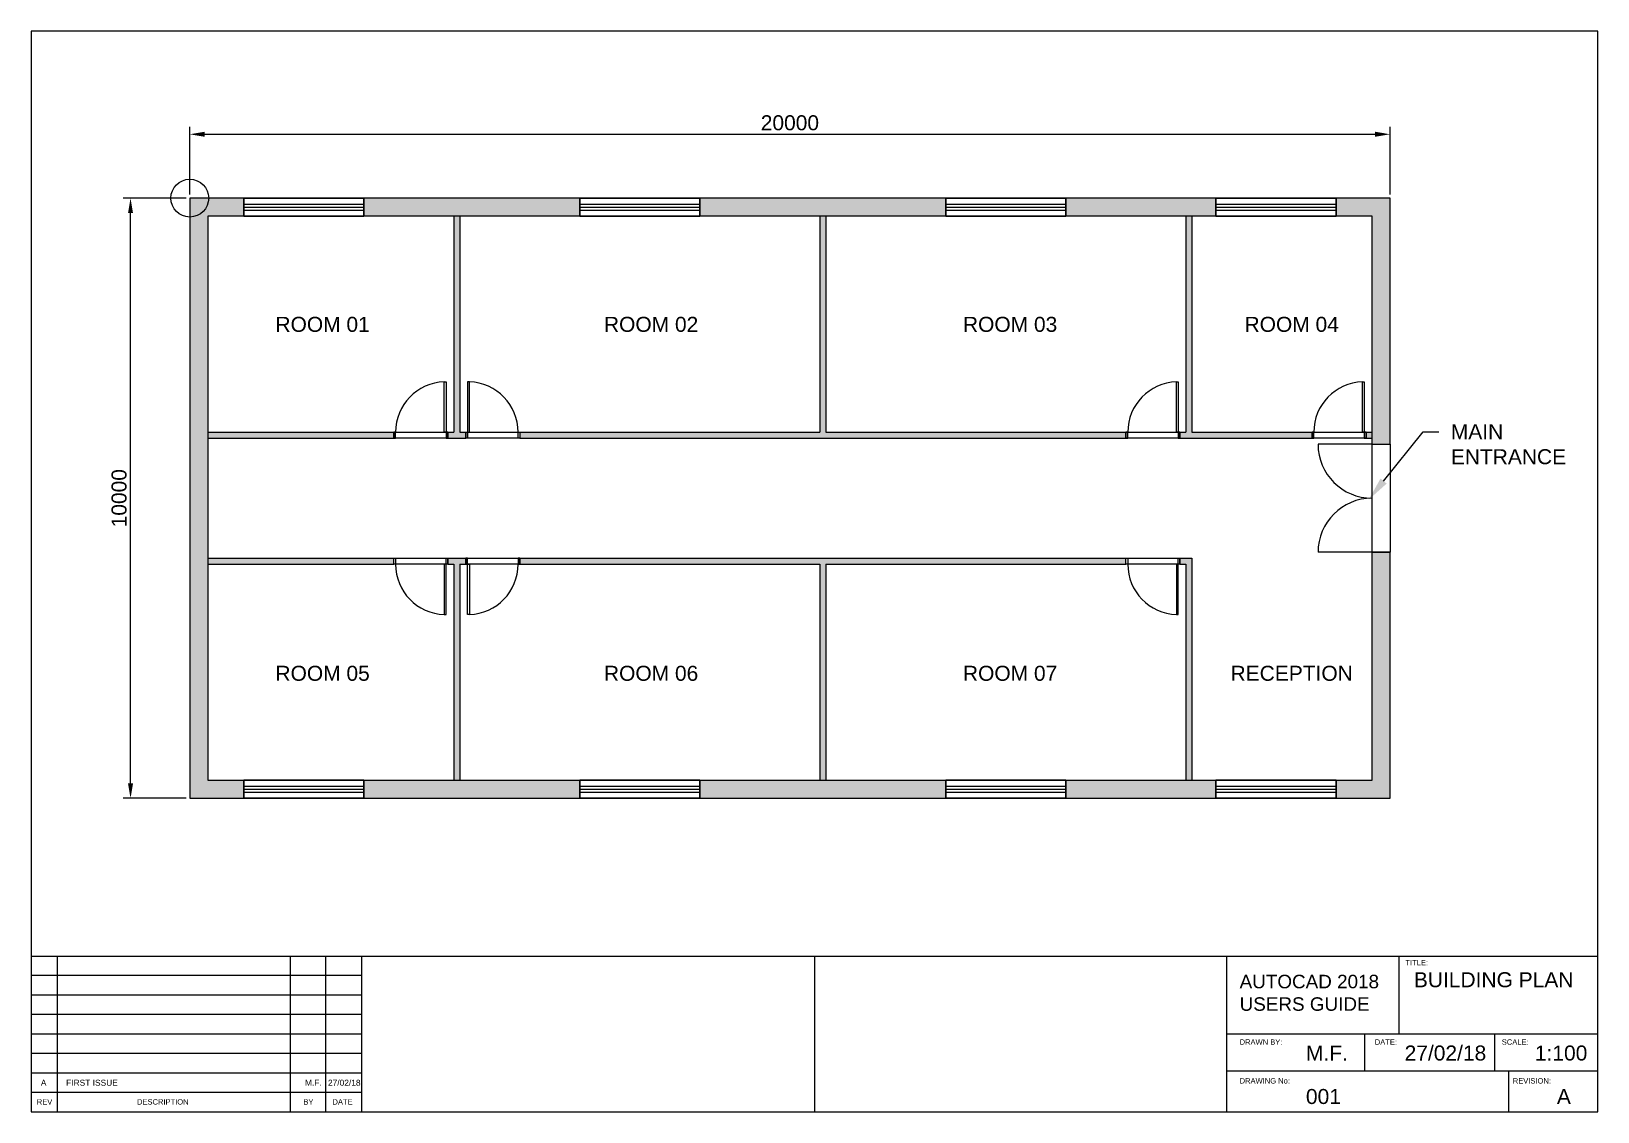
# Paper-space layout 'Main Layout' of a CAD drawing. Header units: millimetres. Extents: x 0 to 261, y 0 to 180.
# The model-space entities are those that its viewports show. They can reach past a viewport. Long polylines and large blocks are cut down to what shows.
import ezdxf
from ezdxf import colors
from ezdxf.entities.mleader import LeaderData, LeaderLine
from ezdxf.enums import TextEntityAlignment as Align
from ezdxf.math import Vec2, Vec3

# ---------------------------------------------------------------- set-up
doc = ezdxf.new("R2010")
doc.units = ezdxf.units.MM
for name, color, linetype in [('Doors', 150, 'Continuous'), ('ExternalWalls', 7, 'Continuous'), ('Hatch', 252, 'Continuous'), ('InternalWalls', 7, 'Continuous'), ('Titleblock', 7, 'Continuous'), ('Windows', 92, 'Continuous')]:
    doc.layers.add(name, color=color, linetype=linetype)
doc.styles.get("Standard").update_dxf_attribs({"font": 'arial.ttf'})
doc.dimstyles.new('ISO-25', dxfattribs={"dimtxt": 2.5, "dimasz": 2.5, "dimexe": 1.25, "dimexo": 0.625, "dimtad": 1, "dimtxsty": 'Standard', "dimcen": 2.5, "dimadec": 0, "dimazin": 0, "dimtfac": 1, "dimtmove": 0, "dimatfit": 3, "dimfxl": 1, "dimarcsym": 0})

# ---------------------------------------------------------------- blocks, each defined once
blk = doc.blocks.new('Titleblock01')
blk.add_lwpolyline([(253.18, 28.76), (253.18, 14.38)])
at = {"layer": 'Titleblock'}
for p, q in [((0, 28.76), (290, 28.76)), ((145, 28.76), (145, 0)), ((221.31, 28.76), (221.31, 0)), ((0, 25.26), (61.12, 25.26)), ((0, 21.65), (61.12, 21.65)), ((0, 18.04), (61.12, 18.04)), ((0, 14.43), (61.12, 14.43)), ((0, 10.82), (61.12, 10.82)), ((0, 7.22), (61.12, 7.22)), ((221.31, 7.54), (221.31, 0)), ((273.49, 7.54), (273.49, 0)), ((0, 3.61), (61.12, 3.61)), ((0, 0), (290, 0))]:
    blk.add_line(p, q, dxfattribs=at)
blk.add_lwpolyline([(0, 0), (290, 0), (290, 200), (0, 200)], close=True, dxfattribs=at)
for points in [[(0, 28.76), (0, 0)], [(4.79, 28.76), (4.79, 0)], [(47.93, 28.76), (47.93, 0)], [(54.44, 28.76), (54.44, 0)], [(61.12, 28.76), (61.12, 0)], [(221.31, 14.38), (290, 14.38)], [(221.31, 14.38), (221.31, 7.54)], [(246.86, 14.38), (246.86, 7.54)], [(270.92, 14.38), (270.92, 7.54)], [(221.31, 7.54), (290, 7.54)]]:
    blk.add_lwpolyline(points, dxfattribs=at)
at = {"layer": 'Titleblock', "attachment_point": 1}
for s, insert, char_height in [('TITLE:', (254.4, 28.08), 1), ('AUTOCAD 2018 USERS GUIDE', (223.71, 25.34), 2.5), ('DRAWN BY:', (223.71, 13.39), 1), ('DATE:', (248.73, 13.39), 1), ('SCALE:', (272.25, 13.39), 1), ('DRAWING No:', (223.71, 6.21), 1), ('REVISION:', (274.28, 6.21), 1), ('REV', (1.01, 2.31), 1), ('DESCRIPTION', (19.57, 2.31), 1), ('BY', (50.37, 2.31), 1), ('DATE', (55.76, 2.31), 1)]:
    blk.add_mtext_dynamic_manual_height_columns(s, width=29.7247, gutter_width=12.5, heights=[0], dxfattribs=dict(at, insert=insert, char_height=char_height))
blk = doc.blocks.new('*D5')
at = {"layer": 'Defpoints', "color": 0, "transparency": 16777216}
for p in [(226.4, 162.85), (26.4, 152.21), (226.4, 152.21)]:
    blk.add_point(p, dxfattribs=at)
at = {"layer": 'Titleblock', "color": 0, "lineweight": -2, "transparency": 16777216}
for p, q in [((26.4, 152.83), (26.4, 164.1)), ((28.9, 162.85), (223.9, 162.85)), ((226.4, 152.83), (226.4, 164.1))]:
    blk.add_line(p, q, dxfattribs=at)
at = {"layer": 'Titleblock', "color": 0, "transparency": 16777216}
for points in [[(28.9, 163.27), (28.9, 162.43), (26.4, 162.85)], [(223.9, 163.27), (223.9, 162.43), (226.4, 162.85)]]:
    blk.add_solid(points, dxfattribs=at)
at = {"layer": 'Titleblock', "color": 0, "transparency": 16777216, "insert": (126.4, 164.75), "char_height": 2.5, "attachment_point": 5}
blk.add_mtext('20000', dxfattribs=at)
blk = doc.blocks.new('*D6')
at = {"layer": 'Defpoints', "color": 0, "transparency": 16777216}
for p in [(16.53, 152.21), (26.4, 152.21), (26.4, 52.21)]:
    blk.add_point(p, dxfattribs=at)
at = {"layer": 'Titleblock', "color": 0, "lineweight": -2, "transparency": 16777216}
for p, q in [((25.78, 152.21), (15.28, 152.21)), ((16.53, 54.71), (16.53, 149.71)), ((25.78, 52.21), (15.28, 52.21))]:
    blk.add_line(p, q, dxfattribs=at)
at = {"layer": 'Titleblock', "color": 0, "transparency": 16777216}
for points in [[(16.11, 149.71), (16.95, 149.71), (16.53, 152.21)], [(16.11, 54.71), (16.95, 54.71), (16.53, 52.21)]]:
    blk.add_solid(points, dxfattribs=at)
at = {"layer": 'Titleblock', "color": 0, "transparency": 16777216, "insert": (14.63, 102.21), "char_height": 2.5, "attachment_point": 5, "rotation": 90}
blk.add_mtext('10000', dxfattribs=at)
blk = doc.blocks.new('Window01')
at = {"layer": 'Windows'}
for points in [[(0, 300), (0, 0)], [(2000, 300), (2000, 0)], [(0, 200), (2000, 200)], [(0, 150), (2000, 150)], [(0, 100), (2000, 100)]]:
    blk.add_lwpolyline(points, dxfattribs=at)
blk.add_lwpolyline([(0, 0), (2000, 0), (2000, 300), (0, 300)], close=True, dxfattribs=at)
blk = doc.blocks.new('*U80')
at = {"layer": 'Doors'}
for points in [[(870, 100), (841, 100), (841, 940), (870, 940)], [(30, 100), (0, 100), (0, 0), (30, 0)], [(900, 100), (870, 100), (870, 0), (900, 0)]]:
    blk.add_lwpolyline(points, close=True, dxfattribs=at)
blk.add_arc((870, 100), 840, 91.9845, 180, dxfattribs=at)
blk = doc.blocks.new('*U81')
at = {"layer": 'Doors'}
for points in [[(30, 100), (59, 100), (59, 940), (30, 940)], [(0, 100), (30, 100), (30, 0), (0, 0)], [(870, 100), (900, 100), (900, 0), (870, 0)]]:
    blk.add_lwpolyline(points, close=True, dxfattribs=at)
blk.add_arc((30, 100), 840, 0, 88.0155, dxfattribs=at)
blk = doc.blocks.new('*U82')
at = {"layer": 'Doors'}
for points in [[(30, 0), (0, 0), (0, 100), (30, 100)], [(870, 0), (841, 0), (841, -840), (870, -840)], [(900, 0), (870, 0), (870, 100), (900, 100)]]:
    blk.add_lwpolyline(points, close=True, dxfattribs=at)
blk.add_arc((870, 0), 840, 180, 268.0155, dxfattribs=at)
blk = doc.blocks.new('*U83')
at = {"layer": 'Doors'}
for points in [[(0, 0), (30, 0), (30, 100), (0, 100)], [(30, 0), (59, 0), (59, -840), (30, -840)], [(870, 0), (900, 0), (900, 100), (870, 100)]]:
    blk.add_lwpolyline(points, close=True, dxfattribs=at)
blk.add_arc((30, 0), 840, 271.9845, 0, dxfattribs=at)

msp = doc.modelspace()

# ---------------------------------------------------------------- hatches: boundary and pattern name
at = {"layer": 'Hatch'}
h = msp.add_hatch(color=256, dxfattribs=at)
h.dxf.hatch_style = 1
h.paths.add_polyline_path([(300, 9700), (900, 9700), (900, 10000), (0, 10000), (0, 0), (900, 0), (900, 300), (300, 300)])
h.paths.add_polyline_path([(6500, 10000), (2900, 10000), (2900, 9700), (6500, 9700)])
h.paths.add_polyline_path([(12600, 10000), (8500, 10000), (8500, 9700), (12600, 9700)])
h.paths.add_polyline_path([(17100, 10000), (14600, 10000), (14600, 9700), (17100, 9700)])
h.paths.add_polyline_path([(20000, 10000), (19100, 10000), (19100, 9700), (19700, 9700), (19700, 5900), (20000, 5900)])
h.paths.add_polyline_path([(20000, 4100), (19700, 4100), (19700, 300), (19100, 300), (19100, 0), (20000, 0)])
h.paths.add_polyline_path([(17100, 300), (14600, 300), (14600, 0), (17100, 0)])
h.paths.add_polyline_path([(12600, 300), (8500, 300), (8500, 0), (12600, 0)])
h.paths.add_polyline_path([(6500, 300), (2900, 300), (2900, 0), (6500, 0)])
h = msp.add_hatch(color=256, dxfattribs=at)
h.dxf.hatch_style = 1
h.paths.add_polyline_path([(4500, 9700), (4400, 9700), (4400, 6100), (4300, 6100), (4300, 6000), (4600, 6000), (4600, 6100), (4500, 6100)])
h.paths.add_polyline_path([(3400, 6100), (300, 6100), (300, 6000), (3400, 6000)])
h.paths.add_polyline_path([(3400, 4000), (300, 4000), (300, 3900), (3400, 3900)])
h.paths.add_polyline_path([(4600, 4000), (4300, 4000), (4300, 3900), (4400, 3900), (4400, 300), (4500, 300), (4500, 3900), (4600, 3900)])
h.paths.add_polyline_path([(15600, 4000), (5500, 4000), (5500, 3900), (10500, 3900), (10500, 300), (10600, 300), (10600, 3900), (15600, 3900)])
h.paths.add_polyline_path([(15600, 6100), (10600, 6100), (10600, 9700), (10500, 9700), (10500, 6100), (5500, 6100), (5500, 6000), (15600, 6000)])
h.paths.add_polyline_path([(16700, 4000), (16500, 4000), (16500, 3900), (16600, 3900), (16600, 300), (16700, 300)])
h.paths.add_polyline_path([(18700, 6100), (16700, 6100), (16700, 9700), (16600, 9700), (16600, 6100), (16500, 6100), (16500, 6000), (18700, 6000)])
h.paths.add_polyline_path([(19700, 6100), (19600, 6100), (19600, 6000), (19700, 6000)])

# ---------------------------------------------------------------- linework, layer by layer
at = {"color": 0}
msp.add_circle((0, 10000), 315, dxfattribs=at)
at = {"layer": 'Doors'}
for points in [[(19700, 5900), (18800, 5900)], [(19700, 4100), (18800, 4100)]]:
    msp.add_lwpolyline(points, dxfattribs=at)
for centre, start, end in [((19700, 5900), 180, 270), ((19700, 4100), 90, 180)]:
    msp.add_arc(centre, 900, start, end, dxfattribs=at)
at = {"layer": 'ExternalWalls', "color": 7, "true_color": 0xffffff}
for points in [[(20000, 5900), (20000, 10000), (0, 10000), (0, 0), (20000, 0), (20000, 4100)], [(19700, 5900), (19700, 9700), (300, 9700), (300, 300), (19700, 300), (19700, 4100)]]:
    msp.add_lwpolyline(points, dxfattribs=at)
at = {"layer": 'ExternalWalls'}
for points in [[(900, 10000), (900, 9700)], [(2900, 10000), (2900, 9700)], [(6500, 10000), (6500, 9700)], [(8500, 10000), (8500, 9700)], [(12600, 10000), (12600, 9700)], [(14600, 10000), (14600, 9700)], [(17100, 10000), (17100, 9700)], [(19100, 10000), (19100, 9700)], [(19700, 5900), (20000, 5900)], [(19700, 4100), (20000, 4100)], [(900, 0), (900, 300)], [(2900, 0), (2900, 300)], [(6500, 0), (6500, 300)], [(8500, 0), (8500, 300)], [(12600, 0), (12600, 300)], [(14600, 0), (14600, 300)], [(17100, 0), (17100, 300)], [(19100, 0), (19100, 300)]]:
    msp.add_lwpolyline(points, dxfattribs=at)
at = {"layer": 'ExternalWalls', "color": 0}
msp.add_lwpolyline([(19700, 5900), (20000, 5900), (20000, 4100), (19700, 4100)], close=True, dxfattribs=at)
at = {"layer": 'InternalWalls'}
for points in [[(4400, 9700), (4400, 6100)], [(4500, 9700), (4500, 6100)], [(10500, 9700), (10500, 6100)], [(10600, 9700), (10600, 6100)], [(16600, 9700), (16600, 6100)], [(16700, 9700), (16700, 6100)], [(3400, 6100), (3400, 6000)], [(4300, 6100), (4300, 6000)], [(4300, 6100), (4400, 6100)], [(4500, 6100), (4600, 6100)], [(4600, 6100), (4600, 6000)], [(5500, 6100), (5500, 6000)], [(5500, 6100), (10500, 6100)], [(10600, 6100), (15600, 6100)], [(15600, 6100), (15600, 6000)], [(16500, 6100), (16500, 6000)], [(16500, 6100), (16600, 6100)], [(16700, 6100), (18700, 6100)], [(18700, 6100), (18700, 6000)], [(19600, 6100), (19600, 6000)], [(19600, 6100), (19700, 6100)], [(4300, 6000), (4600, 6000)], [(5500, 6000), (15600, 6000)], [(16500, 6000), (18700, 6000)], [(19600, 6000), (19700, 6000)], [(300, 4000), (3400, 4000)], [(3400, 3900), (3400, 4000)], [(4300, 3900), (4300, 4000)], [(4300, 4000), (4600, 4000)], [(4600, 3900), (4600, 4000)], [(5500, 3900), (5500, 4000)], [(5500, 4000), (15600, 4000)], [(15600, 3900), (15600, 4000)], [(16500, 3900), (16500, 4000)], [(16500, 4000), (16700, 4000), (16700, 300)], [(300, 3900), (3400, 3900)], [(4300, 3900), (4400, 3900)], [(4400, 3900), (4400, 300)], [(4500, 3900), (4500, 300)], [(4500, 3900), (4600, 3900)], [(5500, 3900), (10500, 3900)], [(10500, 3900), (10500, 300)], [(10600, 3900), (10600, 300)], [(10600, 3900), (15600, 3900)], [(16500, 3900), (16600, 3900)], [(16600, 3900), (16600, 300)]]:
    msp.add_lwpolyline(points, dxfattribs=at)
at = {"layer": 'InternalWalls', "color": 7, "true_color": 0xffffff}
for points in [[(300, 6100), (3400, 6100)], [(300, 6000), (3400, 6000)]]:
    msp.add_lwpolyline(points, dxfattribs=at)
at = {"layer": 'InternalWalls', "color": 0}
for points in [[(3400, 6100), (4300, 6100), (4300, 6000), (3400, 6000)], [(4600, 6100), (5500, 6100), (5500, 6000), (4600, 6000)], [(15600, 6100), (16500, 6100), (16500, 6000), (15600, 6000)], [(18700, 6100), (19600, 6100), (19600, 6000), (18700, 6000)], [(3400, 4000), (4300, 4000), (4300, 3900), (3400, 3900)], [(4600, 4000), (5500, 4000), (5500, 3900), (4600, 3900)], [(15600, 4000), (16500, 4000), (16500, 3900), (15600, 3900)]]:
    msp.add_lwpolyline(points, close=True, dxfattribs=at)
at = {"layer": 'Windows', "color": 0}
for points in [[(900, 10000), (2900, 10000), (2900, 9700), (900, 9700)], [(6500, 10000), (8500, 10000), (8500, 9700), (6500, 9700)], [(12600, 10000), (14600, 10000), (14600, 9700), (12600, 9700)], [(17100, 10000), (19100, 10000), (19100, 9700), (17100, 9700)], [(900, 300), (2900, 300), (2900, 0), (900, 0)], [(6500, 300), (8500, 300), (8500, 0), (6500, 0)], [(12600, 300), (14600, 300), (14600, 0), (12600, 0)], [(17100, 300), (19100, 300), (19100, 0), (17100, 0)]]:
    msp.add_lwpolyline(points, close=True, dxfattribs=at)

# ---------------------------------------------------------------- block references
at = {"color": 0}
for name, p in [('*U80', (3400, 6000)), ('*U81', (4600, 6000)), ('*U80', (15600, 6000)), ('*U80', (18700, 6000)), ('*U82', (3400, 3900)), ('*U83', (4600, 3900)), ('*U82', (15600, 3900))]:
    msp.add_blockref(name, p, dxfattribs=at)
at = {"layer": 'Windows'}
for p in [(900, 9700), (6500, 9700), (12600, 9700), (17100, 9700), (900, 0), (6500, 0), (12600, 0), (17100, 0)]:
    msp.add_blockref('Window01', p, dxfattribs=at)

psp = doc.layouts.new('Main Layout')

# ---------------------------------------------------------------- block references
at = {"layer": 'Titleblock', "xscale": 0.9, "yscale": 0.9, "zscale": 0.9}
psp.add_blockref('Titleblock01', (-0.000001, 0), dxfattribs=at)

# ---------------------------------------------------------------- texts
at = {"attachment_point": 1}
for s, insert, char_height in [('BUILDING PLAN', (230.375536, 23.231974), 2.5), ('M.F.', (212.386891, 11.022875), 2.5), ('27/02/18', (228.834605, 11.022875), 2.5), ('1:100', (250.539462, 11.022875), 2.5), ('A', (1.584183, 5.320823), 1), ('FIRST ISSUE', (5.799381, 5.320823), 1), ('M.F.', (45.609592, 5.320823), 1), ('27/02/18', (49.426314, 5.320823), 1), ('001', (212.386891, 3.777915), 2.5), ('A', (254.203777, 3.777915), 2.5)]:
    psp.add_mtext_dynamic_manual_height_columns(s, width=29.72472058, gutter_width=12.5, heights=[0], dxfattribs=dict(at, insert=insert, char_height=char_height))
at = {"layer": 'Titleblock'}
for s, p in [('ROOM 01', (48.534878, 129.930564)), ('ROOM 02', (103.274569, 129.930564)), ('ROOM 03', (163.093057, 129.930564)), ('ROOM 04', (210.014371, 129.930564)), ('ROOM 05', (48.534878, 71.789431)), ('ROOM 06', (103.274569, 71.789431)), ('ROOM 07', (163.093057, 71.789431)), ('RECEPTION', (210.014371, 71.789431))]:
    psp.add_text(s, height=2.5, dxfattribs=at).set_placement(p, align=Align.CENTER)

# ---------------------------------------------------------------- dimensions: what is measured, and where the dimension line sits
dim = psp.add_linear_dim(base=(226.401019, 162.850066), p1=(26.401021, 152.209727), p2=(226.401019, 152.209727), dimstyle='ISO-25', override={"dimlfac": -100.000001}, dxfattribs=at)
dim.commit()
dim.dimension.update_dxf_attribs({"geometry": '*D5', "text_midpoint": (126.40102, 164.751499)})
dim = psp.add_linear_dim(base=(16.529486, 152.209727), p1=(26.401021, 52.209728), p2=(26.401021, 152.209727), angle=90, dimstyle='ISO-25', override={"dimlfac": -100.000001}, dxfattribs=at)
dim.commit()
dim.dimension.update_dxf_attribs({"geometry": '*D6', "text_midpoint": (14.628054, 102.209727)})

# ---------------------------------------------------------------- leaders
ml = psp.add_multileader_mtext('Standard', dxfattribs=at)
ml.set_content('MAIN\\PENTRANCE', color=256)
ml.set_leader_properties()
ml.build(insert=Vec2(0, 0))
ctx = ml.context
ctx.base_point, ctx.char_height, ctx.plane_origin = Vec3(234.531802, 113.272868), 2.5, Vec3(222.82636, 101.944808)
notes = []
notes.append((ctx, [(0, (1, 1, 0), (231.911607, 113.272868), (1, 0), 2.620195, [(0, [(222.82636, 101.944808)], 0, [])])]))
ctx.mtext.insert, ctx.mtext.flow_direction = Vec3(236.531802, 114.544185), 5
for ctx, leaders in notes:
    for number, flags, end, landing, length, lines in leaders:
        leader = LeaderData()
        leader.index, (leader.has_last_leader_line, leader.has_dogleg_vector, leader.attachment_direction) = number, flags
        leader.last_leader_point, leader.dogleg_vector, leader.dogleg_length = Vec3(end), Vec3(landing), length
        for number, points, colour, breaks in lines:
            line = LeaderLine()
            line.index, line.vertices, line.color, line.breaks = number, Vec3.list(points), colors.encode_raw_color(colour), breaks
            leader.lines.append(line)
        ctx.leaders.append(leader)

# ---------------------------------------------------------------- viewports
psp.add_viewport(center=(130.499999, 102.941306), size=(261, 154.11738831), view_center_point=(10409.897908, 5073.157839), view_height=15411.7389366, dxfattribs=at)

doc.saveas('drawing.dxf')
